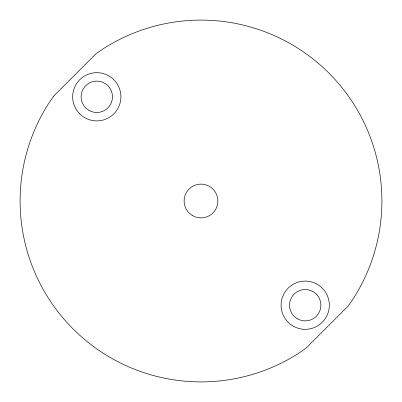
<?xml version="1.0" encoding="UTF-8"?>
<svg xmlns="http://www.w3.org/2000/svg" width="402" height="402" viewBox="0 0 402 402"><rect width="100%" height="100%" fill="white"/><g stroke="black" fill="none" stroke-linecap="round" stroke-linejoin="round"><path stroke-width="0.6" d="M53.592 96.229L48.26 104.068A180.9 180.9 0 0 0 297.932 353.74L305.771 348.408L348.408 305.771L353.74 297.932A180.9 180.9 0 0 0 104.068 48.26L96.229 53.592L53.592 96.229M192.558 215.623A16.884 16.884 0 0 0 217.884 201A16.884 16.884 0 0 0 192.558 186.377A16.884 16.884 0 0 0 192.558 215.623M88.953 110.369A15.678 15.678 0 0 0 112.47 96.792A15.678 15.678 0 0 0 88.953 83.214A15.678 15.678 0 0 0 88.953 110.369M297.369 318.786A15.678 15.678 0 0 0 320.886 305.208A15.678 15.678 0 0 0 297.369 291.631A15.678 15.678 0 0 0 297.369 318.786M79.737 113.846A24.12 24.12 0 0 0 120.087 103.033A24.12 24.12 0 0 0 90.55 73.491A24.12 24.12 0 0 0 79.737 113.846M293.148 326.097A24.12 24.12 0 0 0 329.328 305.208A24.12 24.12 0 0 0 293.148 284.32A24.12 24.12 0 0 0 293.148 326.097"/></g></svg>
